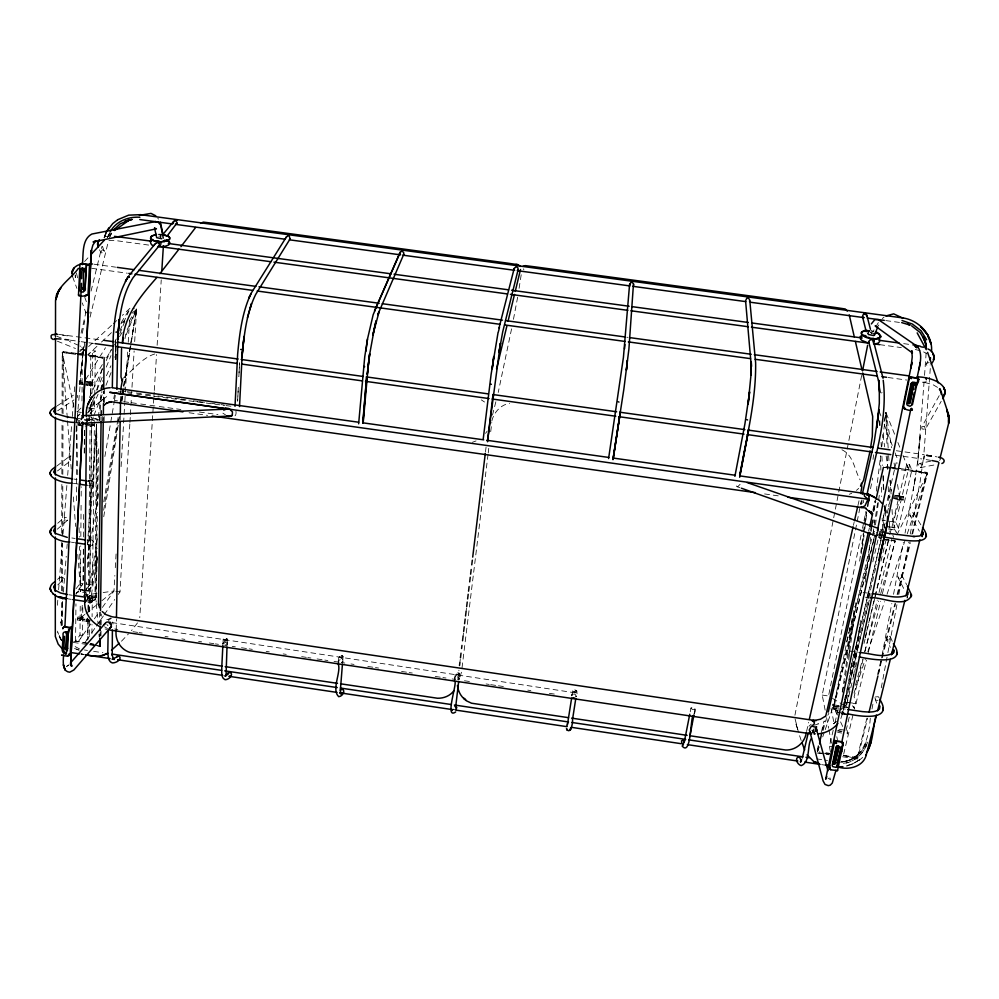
<?xml version="1.0" encoding="UTF-8"?>
<svg xmlns="http://www.w3.org/2000/svg" width="999" height="999" viewBox="0 0 999 999"><rect width="100%" height="100%" fill="white"/><g stroke="black" fill="none" stroke-linecap="round" stroke-linejoin="round"><path stroke-width="0.75" stroke-dasharray="5 3.75" d="M342.894 662.212L342.832 659.74L341.695 658.279L338.761 659.515L338.186 662.25L339.073 660.214L340.696 659.477L342.682 660.863L342.145 663.124M61.414 625.062L61.488 600.137M61.513 590.796L61.663 542.507M61.701 533.166L61.851 483.316M61.876 473.976L62.038 422.577M62.063 413.224L62.25 352.485L63.237 351.598L76.224 353.334M62.325 625.374L62.413 598.938M62.438 591.158L62.6 542.932M62.625 535.152L62.8 483.816M62.825 474.488L63.012 421.603M63.037 413.823L63.237 351.598M87.4 544.73L96.578 424.175L96.179 602.097M116.096 359.378L116.134 353.234M76.374 500.736L76.911 424.8L79.858 421.903M87.7 643.044L75.574 641.221L79.982 635.102L80.27 602.634M94.443 421.765L92.482 584.977L88.362 590.933L75.749 589.085L80.432 583.204L80.744 545.891M80.832 536.563L81.106 503.921M81.169 496.141L81.256 486.813M81.98 400.961L82.43 349.225L85.19 349.613L80.694 353.883L62.25 352.485L67.395 419.268M73.739 641.321L78.384 641.57L82.542 635.476L82.792 607.654M83.054 580.469L83.367 546.278M83.454 536.95L83.666 513.623M84.228 452.997L84.465 428.134M83.242 580.506L83.566 546.303M84.428 453.034L84.665 428.159M86.688 600.024L94.343 600.861L95.916 599.038L94.98 597.539L96.578 424.175L87.388 569.717M454.557 679.47L455.057 676.723L456.406 675.499L457.967 675.486L459.14 676.947L459.24 679.432L458.229 677.147L456.918 676.673L454.57 678.508M75.574 641.221L75.949 603.846M86.488 421.316L86.513 418.206M87.687 421.291L87.725 418.181M80.432 583.204L83.017 583.578L78.796 589.348L88.362 590.933L90.072 426.548L93.569 422.714M90.285 404.32L90.185 413.511L94.593 408.841L94.743 396.665M90.372 395.142L90.797 355.357L95.292 351.024L92.52 350.637L87.875 354.882L102.672 358.029L84.703 355.619M88.337 610.938L89.56 596.266L91.571 417.045M91.583 415.609L91.284 402.422M89.473 621.028L89.298 636.475L84.977 642.544L95.479 627.36M89.585 611.75L89.76 596.291L92.333 596.678L92.095 616.77M86.451 589.173L89.885 584.59L91.696 424.488M88.224 412.175L91.871 408.454L91.933 402.372M92.045 393.244L92.52 350.637M87.987 618.968L87.737 640.034L88.099 619.805M88.099 609.939L88.187 602.409L92.333 596.678M91.896 633.766L92.008 624.487M94.755 395.142L95.292 351.024M99.8 420.179L99.9 412.412M101.086 421.59L101.149 416.933M100.15 635.476L100.2 632.367M100.312 624.587L100.487 612.125M103.247 420.616L103.297 417.507M103.521 401.935L103.684 391.034M100.986 635.776L101.049 631.118M101.149 624.899L101.299 614.01M104.133 421.203L104.208 416.533M104.408 402.547L104.595 390.097M222.615 643.955L224.7 641.221L226.249 641.208L227.31 644.392L224.525 645.242L230.694 646.153M88.262 610.501L88.187 602.409M94.98 597.539L85.827 594.492L86.751 596.178L94.98 597.539L95.817 596.291L97.39 512.562M97.515 506.356L98.664 445.879M116.221 629.919L116.421 619.043M120.18 420.129L120.267 415.472M120.529 401.486L120.742 390.609M873.85 533.791L873.451 530.869L877.784 501.635M115.734 359.303L116.134 344.006M161.688 243.494L159.578 246.553M86.051 312.2L86.026 313.099L82.268 302.922M79.221 383.891L79.758 380.694L82.567 381.031L82.567 384.553L79.221 383.891L81.955 384.203M79.858 384.116L80.395 380.931L79.758 380.694M82.18 384.303L82.255 382.28M77.398 619.967L77.897 616.932L81.081 617.295L80.981 619.105L80.519 620.329L77.398 619.967L78.496 616.845M80.157 620.367L81.194 619.055L87.612 620.092L87.15 621.303L80.157 620.367L80.669 617.345L87.712 618.269M89.273 385.302L89.823 382.105L92.62 382.442L92.607 385.976L89.273 385.302L92.607 385.976M81.194 619.055L82.368 604.095M89.898 385.539L89.823 382.105M89.922 621.715L86.801 621.353L87.313 618.319M96.778 597.752L95.817 596.291L97.378 555.968M102.61 421.041L102.785 416.383M103.322 402.422L103.746 391.571M877.572 533.503L877.447 531.843M222.952 643.793L223.189 639.135L226.199 638.436L227.385 639.522L227.073 645.554M237.612 401.036L238.311 387.3L237.662 401.036M102.36 364.56L89.648 385.552L89.161 383.166L89.66 382.03L90.247 382.392L90.809 394.917M92.02 385.614L92.62 382.442M79.957 620.279L81.081 617.295M86.601 621.266L87.163 618.231M89.373 621.678L89.473 619.855L86.876 619.555M102.385 607.454L113.948 591.021L114.835 575.474M115.285 567.707L116.096 553.708M121.091 466.645L124.763 402.909M124.85 401.348L125.3 393.581M125.387 392.02L127.71 351.611M128.247 342.282L129.495 320.517M118.232 594.442L119.98 591.908L129.833 424.001M129.932 422.452L130.295 416.233M130.382 414.672L130.844 406.905M130.931 405.344L131.393 397.577M131.481 396.016L134.128 350.936M134.678 341.608L136.588 308.953L132.767 308.429M85.926 592.944L86.613 582.105M153.796 398.239L139.76 617.694M153.896 396.69L154.183 392.02M154.283 390.459L156.531 354.633M157.13 345.292L161.239 279.882M863.598 500.412L863.448 502.509L861.001 503.946L861.101 505.669M694.193 713.673C696.615 710.726 694.904 705.843 691.033 707.791L690.059 712.749M924.1 381.556L917.606 464.06L920.441 434.153L917.369 463.461L913.261 490.334L915.534 476.86L905.044 533.116M924.537 375.399L926.31 350.761M930.281 368.531L923.863 454.308M576.261 690.409L576.935 691.208L576.136 692.07L573.426 691.683L572.939 690.321L576.261 690.409L576.136 692.07L575.337 692.17L573.426 691.683L572.939 690.321C577.559 688.224 577.809 694.18 575.998 697.215M57.38 605.257L57.88 599.063M58.604 589.785L62.275 543.369M63.012 534.09L66.933 484.577M67.67 475.299L71.703 424.25M72.315 416.508L73.664 399.5M74.276 391.758L74.888 384.028M62.65 601.41L61.176 625.536M63.399 592.082L66.234 556.306M66.858 548.526L67.233 543.856M76.124 431.855L77.11 419.405M77.235 417.844L83.541 346.84L80.27 376.885L84.815 342.083M102.51 246.466L104.545 252.51L101.211 252.847L99.488 249.837M338.361 662.449L338.886 656.243L340.784 655.394L343.082 656.63L342.57 662.649M99.563 416.421L99.126 421.079L98.114 419.48L101.236 391.558M100.137 410.214L101.886 391.583M102.023 390.035L102.46 385.377M873.925 522.727L874.2 519.83M870.117 596.578L870.029 593.531L868.268 592.931L869.13 595.192L868.556 597.639L866.97 596.903M114.498 394.642L113.761 398.688M101.411 390.01L102.46 380.706M89.935 313.199L90.097 311.8M488.049 454.408L461.863 669.155M488.236 452.897L488.761 448.351M490.721 431.668L491.795 422.565M454.67 679.67L455.407 673.476L457.167 672.602L459.602 673.863L458.878 679.869M923.151 460.202L920.191 481.256L910.101 534.802M457.829 679.482L458.953 670.179M459.902 662.437L460.277 659.34M463.099 636.101L463.474 633.004M466.108 611.326L466.483 608.229M485.502 451.773L486.063 447.127M848.775 659.902L855.968 601.298M862.412 548.863L864.123 534.989M864.872 528.821L866.957 511.85M853.658 676.311L859.702 626.947M865.171 582.217L865.733 577.584M865.933 576.048L870.653 537.487M871.403 531.318L871.777 528.234M873.863 511.263L875.186 500.462M876.31 491.208L880.656 455.731M881.792 446.478L885.951 412.537L895.042 435.389M907.429 595.491L907.104 598.089L907.442 596.578M845.616 676.036L854.47 606.455M861.163 553.871L863.723 533.778M863.923 532.23L864.709 526.048M864.909 524.5L866.483 512.125M875.474 524.95L878.458 501.773M878.658 500.224L879.644 492.507M842.469 692.157L852.172 618.169M859.664 561.138L863.298 533.391M863.498 531.843L866.133 511.813M873.001 459.403L873.613 454.782M89.198 483.466L89.435 481.805L88.099 480.831L86.813 481.343M55.432 337.237L54.87 335.14M849.337 654.333L849.362 651.036L849 655.257M521.203 274.762L518.881 289.635M813.735 730.769L814.522 734.365L815.396 732.829L814.123 734.153L814.073 728.508M160.789 237.362L161.051 234.49L158.978 234.74M572.065 695.217L572.739 690.821M88.686 612.112L97.44 556.718M103.759 516.708L119.805 415.134M122.003 401.286L136.588 308.953L132.055 313.224M87.063 599.787L89.56 596.266L97.353 548.638M103.646 510.227L118.981 416.508M121.503 401.136L122.253 396.528M122.502 394.992L136.588 308.953L128.434 322.19M517.632 297.215L513.361 319.842M842.794 707.454L846.69 704.857L859.689 626.648M859.939 625.112L860.701 620.504M111.838 622.577L575.049 692.806L576.273 694.28L576.411 696.778L575.274 694.467L573.938 693.98L572.365 694.73L571.753 696.827M87.388 559.115L98.614 493.294M104.883 456.555L114.286 401.448M114.548 399.925L115.335 395.329M124.987 338.686L125.774 334.091M82.33 584.752L78.796 589.348L85.589 590.322L89.698 584.565L97.502 538.623M103.759 501.885L117.045 423.788M117.308 422.265L118.357 416.133M120.954 400.824L121.741 396.228M122.003 394.705L136.588 308.953L126.324 331.693M849.649 675.449L844.143 706.056L834.153 706.33L832.841 707.542L824.749 730.993M849.924 673.913L850.748 669.33M851.023 667.794L851.847 663.199M870.266 718.194C869.23 735.976 863.536 760.401 841.957 761.987L850.224 759.852L859.24 753.633C854.083 758.491 847.352 762.15 840.134 762.15M871.99 709.015L873.138 702.896M878.596 673.838L881.755 657.017M882.042 655.481L891.82 603.483M893.543 594.305L903.321 542.295M881.268 687.799L887.611 654.133M887.899 652.609L897.127 603.646M898.85 594.467L908.653 542.445M693.943 714.76L695.104 708.678M861.638 375.462L794.892 715.459L795.104 714.422M511.575 328.871L498.226 392.457M82.28 333.279L84.74 320.929M825.137 710.127L822.227 695.079L861.488 500.012M876.398 535.951L877.222 531.88M828.833 694.48L862.174 529.882M862.487 528.359L863.723 522.265M864.023 520.741L865.883 511.6M870.516 488.736L872.676 478.071M884.09 421.678L885.951 412.537L891.608 447.739M838.473 706.892L834.153 706.33L833.915 704.907L848.925 631.93M849.237 630.419L849.862 627.372M873.963 510.327L875.836 501.198M899.937 498.376L900.361 496.341L903.77 496.59L903.358 499.887L899.999 499.625L899.937 498.376L902.834 498.688L902.871 499.962M899.999 499.625L900.848 496.128M939.197 395.691L921.74 426.998L922.015 428.946L925.336 429.395L941.183 401.323M459.016 673.076L459.602 673.863L458.678 674.7L455.994 674.313L455.669 672.989L459.016 673.076L458.678 674.7L457.854 674.787L455.407 673.476M889.734 534.565L900.661 496.153L900.249 499.45L892.557 498.576M902.834 498.688L903.77 496.59M81.094 333.154L86.014 311.9M806.568 731.48L808.641 722.389M853.433 525.324L854.12 522.29M857.916 505.619L859.29 499.55M837.949 710.539L832.904 709.028L832.579 706.056L833.915 704.907L873.451 530.869L874.874 529.582L875.199 530.794L873.8 532.142M812.799 732.479L813.461 729.582M818.306 745.454L816.895 751.523L819.967 751.947M821.478 731.792L823.938 721.166M872.826 510.239L874.937 501.136M817.507 751.46L818.918 745.391M822.452 730.194L824.562 721.078M868.618 531.156L869.33 528.121M873.201 511.401L875.673 500.761M57.305 529.195L67.52 520.229L67.645 517.582L64.473 517.42L64.997 520.541M571.803 695.641L572.165 694.055L571.69 695.853M870.429 530.706L871.128 527.684M889.647 526.898L898.388 528.121L911.837 470.167L909.59 464.76L906.692 464.36L893.006 521.778L894.879 527.46L889.347 526.76M87.887 599.65L88.224 598.226L87.238 597.177L88.099 597.315L86.851 597.789M830.431 752.022L829.42 746.303L833.228 730.107M834.964 722.739L838.773 706.53M842.219 691.92L844.704 681.33M872.801 561.863L879.57 533.129L882.417 533.528L854.207 652.996M884.427 525.973L882.579 520.304L896.091 462.874L898.988 463.286M842.382 713.786L840.771 718.843M927.859 361.101L926.061 364.772L928.595 366.009L930.294 364.847M852.784 659.04L853.858 654.507M887.224 513.149L889.01 505.594M889.36 504.083L890.434 499.55M850.249 670.154L851.323 665.634M851.685 664.123L885.476 521.54M842.856 706.793L843.943 702.235M844.292 700.724L876.585 564.235M869.305 600.074L842.145 714.784L869.068 601.111M852.909 715.222L843.393 755.319L857.592 758.99L867.569 718.206M834.153 706.33L874.25 537.637L832.904 709.028M846.69 704.857L855.356 668.531M855.718 667.02L856.792 662.474M880.981 561.076L886.026 539.885L889.547 540.809M865.246 637.387L866.333 632.854M866.682 631.343L874.612 598.076M874.974 596.565L888.66 539.098M864.01 643.468L865.097 638.935M865.459 637.424L874.824 598.101M875.186 596.59L888.873 539.135M846.066 730.481L849.587 715.746M863.148 658.99L854.12 696.79L855.956 703.783L844.217 702.06M864.959 651.435L877.259 600.024M879.058 592.457L892.082 538.024M898.388 528.121L895.866 522.177L909.59 464.76M855.956 703.783L866.47 660.064M868.281 652.534L880.594 601.273M882.404 593.743L895.079 540.983L890.484 540.259M90.072 317.133L108.516 240.597M91.096 291.046L101.973 246.366M842.619 756.767L857.592 758.99L857.267 757.517L866.857 718.293M877.547 674.537L881.243 659.452M881.605 657.941L894.879 603.633M897.102 594.58L910.002 541.783M911.85 534.24L926.972 472.377L898.051 468.244M878.283 674.4L881.98 659.303M882.354 657.792L895.653 603.408M897.876 594.343L910.439 542.981M912.661 533.916L927.447 473.501L926.972 472.377M492.47 415.109L495.929 401.523M90.672 413.748L94.843 397.452M96.728 390.047L102.422 367.819M57.805 584.89L63.424 579.17L63.262 577.734L61.476 576.785L59.54 578.146L60.864 580.681M817.557 751.473L819.155 745.454M823.139 730.394L825.936 719.854M846.665 641.545L874.974 534.627M926.173 380.956L925.574 382.617L919.08 381.755M855.444 685.277L862.499 659.702M864.572 652.185L878.658 601.061M880.731 593.543L895.229 540.909M461.476 672.227L459.103 679.695M491.808 421.029C493.868 412.425 500.624 404.757 509.602 403.359M854.707 656.243L855.256 653.87L854.432 651.56L856.443 653.209L855.881 656.368L854.145 656.468L857.704 656.693M854.008 693.031L865.346 659.153M867.806 651.785L884.565 601.685M887.025 594.318L904.769 541.271M907.242 533.903L927.447 473.501L911.837 470.167M105.782 232.979L103.784 238.923L105.956 233.766M104.208 237.675L105.931 232.655M817.669 751.523L819.18 747.115M822.726 736.862L824.237 732.467M104.158 237.787L105.494 233.941M86.826 421.803L88.237 419.692L90.047 419.855L88.636 420.242L88.024 421.69M876.747 533.054L877.11 532.03M342.607 655.868L343.082 656.63L342.033 657.442L339.373 657.055L339.21 655.769L342.607 655.868L341.183 657.529L338.886 656.243M91.521 421.341L93.257 417.02M93.831 415.584L103.072 392.532M105.969 385.327L111.164 372.352M126.186 334.89L136.588 308.953M88.824 410.302L94.068 397.34M96.978 390.147L102.223 377.185M106.306 367.108L110.976 355.594M115.06 345.517L116.221 342.632M119.718 333.991L124.962 321.029M828.87 713.336L827.809 715.222M925.336 429.395L924.462 426.236L921.74 426.998M77.223 417.782L78.234 415.347L80.444 413.574M104.333 237.65L107.055 231.231M109.403 237.874L111.526 232.979L110.365 235.177M75.936 594.517L76.898 592.32L78.996 590.746L81.543 590.459L84.216 591.196L87.637 594.967L95.817 596.291M939.547 460.514L940.459 459.203M87.3 413.099L91.671 408.429L98.089 394.218M100.649 388.536L102.572 384.265M106.431 375.749L110.914 365.796M114.773 357.267L116.046 354.433M89.398 397.527L102.348 369.131M106.244 360.614L111.426 349.25M114.66 342.145L115.959 339.31M119.843 330.794L128.921 310.914M882.379 532.867L882.204 535.801M109.977 236.363L111.301 233.604M107.592 237.113L109.291 233.679M107.68 236.975L110.252 231.805M896.89 534.89L927.447 473.501L901.148 468.606L889.335 467.769M226.998 638.773L227.385 639.522L226.211 640.322L223.564 639.934L223.589 638.673L226.998 638.773L225.349 640.396L223.189 639.135M110.102 235.24L111.364 233.042M872.614 332.28L874.05 329.857M876.91 325.025L878.346 322.602M838.935 708.166L835.976 707.729L835.489 711.95L845.753 713.461M106.431 357.942L111.326 350M114.585 344.705L116.209 342.058M119.48 336.763L122.74 331.456M85.752 379.395L105.507 347.702M121.154 322.602L130.207 308.079L122.34 315.359M740.097 484.315L737.662 486.813L736.375 485.964A3.671 1.961 -70 0 1 736.55 482.679M137.512 622.889L131.481 630.656M123.352 378.134C133.267 369.767 142.158 357.804 154.982 353.883M96.354 626.086L103.359 615.958M104.233 614.697L114.735 599.512M808.915 726.261L811.225 724.163M90.834 623.888L78.384 641.57L88.474 643.818M94.381 618.831L98.826 612.512M77.248 397.689L77.697 395.304M86.751 596.178L87.637 594.967M235.015 415.809L235.652 414.947A3.621 1.636 86.7 0 0 235.839 410.714M85.402 602.122L89.76 596.291M485.526 433.366L487.287 431.006M842.532 712.836L841.832 713.074M76.898 592.32L75.999 593.531L78.297 591.895L83.754 592.632M877.984 326.011L878.895 324.95M222.789 644.205L225.299 642.394L226.586 642.869L227.372 645.104L226.523 646.003M695.079 709.09L692.644 709.54L690.921 708.303M87.437 543.843L88.799 540.846L87.487 539.959L88.736 540.122L87.425 540.571M98.114 419.48L89.523 418.119L88.549 416.271L98.114 419.48L97.24 420.492L88.599 419.105L87.625 417.245M862.499 500.786L861.076 502.41L861.088 504.67M84.59 261.551L88.711 257.03M82.767 422.24L80.107 425.075L76.911 424.8L81.456 425.449M88.599 419.105L89.523 418.119M121.491 641.208L128.521 633.841M78.234 415.347L77.285 416.321L79.708 414.485M77.46 411.613L81.93 407.055M57.555 579.408L59.765 577.297M71.016 456.056L69.168 456.768L69.331 459.165L70.367 460.064M107.293 237.412L111.451 233.466M96.94 346.341L87.875 354.882L105.07 357.455M101.473 342.07L111.663 332.455M120.729 323.913L125.262 319.643M84.078 350.761L80.694 353.883L86.438 354.682M88.574 346.603L112.2 324.737M113.337 323.688L116.708 320.567M79.57 351.798L82.43 349.225M856.455 490.372L858.69 488.386M87.437 601.748C93.619 606.043 95.492 595.204 88.087 597.589M57.717 523.251L64.473 517.42M862.649 757.417L857.741 761.5L846.715 766.208M836.55 721.278L833.516 723.813L836.987 720.991M926.41 363.324L929.132 362.587M81.269 617.257L84.903 614.348M86.101 613.374L95.792 605.594M101.848 600.736L113.948 591.021L119.98 591.908M882.279 318.569L884.028 317.17M57.48 470.941L71.054 460.427M812.537 731.992L813.473 730.581L813.198 732.117L811.712 729.32M575.337 696.99L576.523 696.078M56.868 465.984L69.893 456.068M87.25 544.817L87.962 544.53C95.842 548.476 95.542 537.287 87.075 540.172M881.455 392.994L882.08 392.532M68.756 664.897L66.558 666.458L69.118 664.81M458.017 679.62L459.303 678.733M66.733 520.766L67.52 520.229M93.157 541.058L92.532 545.279M57.68 410.776L73.963 399.9M930.818 461.138L919.28 463.561L917.869 465.746L920.254 467.644L935.888 464.66M57.143 405.894L73.427 395.167M61.95 580.606L62.712 580.107M93.869 481.93L92.895 485.739C97.003 484.278 92.32 479.033 87.737 481.056M92.52 598.239L91.858 602.409M341.521 662.374L342.894 661.5M920.891 467.557L922.002 464.51L919.28 463.561M89.51 424.525L94.356 424.937M90.072 426.548L97.615 423.176M90.547 426.76L94.668 424.7M879.083 534.989L880.256 534.403M888.723 640.122L890.596 637.524L889.709 636.288L887.524 636.188L886.238 637.449L886.588 638.861L890.346 647.427M95.342 599.637L88.399 602.759L96.453 599.15L87.6 598.576M846.19 763.149C856.705 760.339 864.759 752.147 867.669 741.745C864.56 753.271 854.095 763.049 841.945 763.361M843.83 704.645L846.865 703.346M900.236 578.771L902.172 576.173L901.71 575.124L899.812 574.637L897.789 576.098L898.151 577.584L905.044 591.146M849.287 494.268L851.747 493.306M875.436 696.927L878.308 696.703L879.195 697.889M472.327 442.307L476.048 440.946M869.292 593.056L867.544 594.605L869.292 598.139L867.981 597.939M814.41 725.187L818.581 723.85L813.823 722.265M911.9 516.421L913.898 514.085L912.399 512.237L910.089 512.812L909.839 515.109L919.392 531.168M854.27 652.01L855.419 651.66M88.037 481.381L89.386 480.994L88.099 480.831M111.476 618.281L108.729 619.03L108.354 620.329L109.977 620.129M88.486 424.7L89.223 424.5M846.677 765.684L852.259 764.26L861.013 758.828L852.259 764.26L846.54 765.646M876.735 700.486L877.984 700.224M835.489 711.95L835.976 707.729M104.595 236.825L108.292 236.151M85.19 426.148L93.731 424.662M106.793 619.642L110.602 618.993L110.452 617.931M86.801 621.353L87.825 620.029L90.385 620.504M96.99 593.381L83.104 595.317L89.56 596.266M103.147 592.532L113.948 591.021M841.433 761.75C853.034 761.263 863.885 752.821 866.32 741.32C863.486 752.647 852.759 761.762 840.983 761.825M453.783 709.602L454.445 709.839L453.171 709.103M811.575 730.244L813.273 730.132M158.754 236.176L160.777 236.101M880.856 529.345L883.853 529.233M888.448 528.995L894.455 529.92L896.465 532.442L894.242 528.846L888.573 527.697M79.683 350.187L82.492 349.063L81.731 346.641L69.418 341.458M158.804 234.203L160.839 234.228M79.982 346.154L80.819 346.166M108.928 240.447L116.346 240.672L148.801 245.092M818.656 753.034L823.176 753.196M824.674 753.246L830.681 753.446M58.941 334.415L102.11 340.085M812.924 733.928L815.671 734.065M889.272 467.694L896.59 468.144M810.264 732.642L813.96 732.904M927.484 455.944L931.58 456.231L926.423 455.244M817.157 752.984L823.376 753.471M824.937 753.596L829.595 753.97M73.776 406.506L62.25 352.485L75.824 353.758M77.323 353.896L83.354 354.47M926.223 455.669L931.58 456.231L926.285 455.244M79.283 381.868L82.068 382.167M89.348 383.279L92.133 383.579M77.46 618.169L80.057 618.456M900.361 496.341L903.271 496.678M879.744 531.356L884.302 531.918M86.401 382.817L89.161 383.166M892.494 497.327L899.724 498.251L899.762 499.525M76.911 424.8L81.319 425.349M880.893 530.344L883.915 530.731M118.394 391.733L121.466 392.132M127.61 392.919L130.682 393.319M136.838 394.106L224.45 405.394M225.986 405.582L232.143 406.381M844.192 702.022L852.859 703.134L845.753 702.072L845.142 699.387M926.622 455.132L937.012 456.893M86.301 384.84L89.061 385.202M895.816 495.666L900.161 496.241M926.76 455.132L932.554 455.906L926.947 455.044M85.489 381.481L89.66 382.03M833.915 704.907L842.482 706.043M886.038 466.633L889.035 467.033M890.546 467.232L896.553 468.044M80.232 618.581L86.701 619.442M837.249 730.968L841.295 731.505M885.801 320.592L899.712 322.465M903.695 343.644L909.839 344.48M879.707 344.655L901.335 347.602M94.068 264.211L115.647 267.158M91.721 268.319L127.285 273.202M888.148 377.51L906.705 380.057M120.891 390.859L125.512 391.496M127.06 391.708L134.765 392.769M136.314 392.982L144.018 394.031M145.554 394.243L151.723 395.092M157.892 395.941L179.483 398.913M181.019 399.125L187.188 399.962M193.356 400.811L197.977 401.448M199.525 401.66L205.694 402.51M211.863 403.359L214.935 403.783M221.104 404.62L224.188 405.045M114.41 400.412L117.495 400.836M123.676 401.685L129.858 402.522M131.406 402.734L139.136 403.796M140.684 404.008L148.414 405.057M149.95 405.269L157.68 406.331M159.228 406.531L180.856 409.49M199.4 412.025L217.957 414.56M626.81 337.212L628.059 337.387M896.328 450.736L924.137 454.62M70.342 340.172L79.608 341.458M81.156 341.683L87.338 342.545M88.886 342.757L93.519 343.406M895.479 455.257L901.66 456.118M903.208 456.343L921.752 458.928M889.347 540.184L880.756 538.985L878.658 537.125L881.33 538.911L879.57 533.129M890.783 540.384L895.079 540.983M838.973 729.332L844.38 730.082M62.25 352.485L75.724 354.37M77.223 354.583L83.204 355.419M884.939 467.557L891.021 468.406M892.532 468.618L927.447 473.501M189.073 412.762L207.592 415.372M764.597 493.931L778.483 495.891M86.226 407.654L91.671 408.429M91.871 408.454L94.593 408.841M882.579 520.304L885.439 520.704M887.087 520.941L892.794 521.74L894.879 527.46L887.437 526.411M893.006 521.778L895.866 522.177M76.848 418.294L82.767 419.13M84.253 419.343L94.618 420.804M878.92 532.055L883.316 532.667M885.851 539.51L888.835 539.922M826.086 752.809L829.158 753.234M76.798 411.775L81.419 412.437M84.74 420.379L87.45 420.766M76.174 422.614L80.619 423.251M865.421 597.215L868.418 597.639M863.099 592.432L870.703 593.531M73.938 479.083L77.01 479.52M73.402 483.329L77.972 484.003M88.661 485.564L93.244 486.226M71.891 537.974L74.925 538.411M71.441 542.195L74.45 542.632M840.421 708.378L846.34 709.253M84.266 654.52L81.181 653.858L83.916 654.695L83.179 654.557M62.487 335.14L69.743 336.213M849.362 651.036L858.391 652.372M85.802 583.99L89.698 584.565M89.885 584.59L92.482 584.977M845.778 695.566L848.488 695.966M822.227 695.079L828.533 696.003M843.031 707.155L847.09 707.754M68.856 594.755L71.816 595.192M841.345 713.723L845.941 714.41M848.663 714.597L843.031 713.773L846.053 714.285M114.748 628.995L117.795 629.457M133.042 631.705L137.612 632.379M139.136 632.604L142.195 633.066M165.06 636.438L168.107 636.9M181.83 638.923L184.877 639.372M198.601 641.408L201.661 641.857M209.278 642.981L213.848 643.656M215.372 643.893L218.431 644.343M232.243 646.378L235.327 646.84M241.496 647.752L247.665 648.663M249.213 648.9L252.297 649.35M266.184 651.41L269.268 651.86M283.154 653.92L286.238 654.37M301.661 656.655L306.293 657.342M307.829 657.579L310.914 658.029M317.083 658.94L323.264 659.852M324.8 660.089L327.884 660.539M334.053 661.45L340.222 662.374M341.758 662.599L344.83 663.049M350.961 663.96L354.021 664.41M367.819 666.458L373.951 667.369M375.487 667.594L378.559 668.044M401.548 671.453L407.679 672.352M409.215 672.589L412.287 673.039M435.277 676.448L441.408 677.347M442.944 677.572L446.016 678.034M452.147 678.945L455.207 679.395M464.46 680.769L472.177 681.905M486.076 683.965L489.16 684.415M490.709 684.652L496.89 685.564M498.426 685.789L504.607 686.713M527.759 690.134L530.856 690.596M549.375 693.331L555.556 694.255M893.406 495.079L900.661 496.153M82.817 384.54L89.648 385.552M68.319 598.913L71.266 599.35M79.982 635.102L82.542 635.476M829.42 746.303L832.092 746.703M73.252 642.407L88.112 644.617M89.598 644.83L95.542 645.716M826.148 754.32L829.133 754.769M84.403 649.974L87.487 650.424M93.656 651.348L102.909 652.722M816.757 758.89L827.547 760.501M821.64 764.622L824.724 765.084M893.044 498.364L900.249 499.45M86.114 381.755L90.247 382.392M878.72 534.028L882.979 534.677M893.468 496.328L900.698 497.44M86.026 383.778L90.135 384.415M839.822 713.498L832.554 707.529L841.645 709.602M837.649 732.379L841.682 733.016M884.365 539.298L888.96 540.022M857.267 757.517L843.393 755.319L842.145 749.587M90.622 643.506L93.544 643.955M838.024 730.556L842.07 731.206M926.173 459.615L930.494 460.314M900.499 499.413L903.358 499.887M90.447 382.342L93.207 382.804M900.911 497.365L903.808 497.877M90.372 384.353L93.094 384.84M80.332 382.942L83.054 383.416M879.145 535.389L881.942 535.889M78.434 618.643L80.981 619.105M870.279 332.542L874.013 333.791M88.237 419.692L90.147 421.091M85.589 590.322L88.362 590.933M89.91 644.143L95.679 645.416M97.115 645.741L100 646.378M90.797 355.357L102.672 358.017M105.057 628.97L107.355 629.495M81.443 654.133L83.916 654.695M843.331 755.519L857.592 758.99M915.246 349.488L922.402 351.298L926.498 353.434M90.434 643.781L93.169 644.53M94.53 644.892L98.626 646.003M828.034 778.096L830.481 779.769L829.232 775.286M737 486.663L739.934 487.699M79.221 650.199L73.626 648.139L78.434 649.949M57.38 341.208L75.499 348.501M870.991 330.894L873.788 331.543M56.581 336.151L63.711 339.098M107.48 628.571L104.583 626.773M79.558 648.95L73.664 645.791M158.754 234.253L160.639 234.79L160.752 237.849M879.12 536.6L881.88 537.912M81.743 426.086L78.696 424.488L76.848 421.865L76.336 418.519L77.772 476.236M873.8 331.818L871.54 330.794M937.537 387.4L933.016 384.715L925.261 382.605L925.136 381.393M832.504 698.388L843.131 704.77M844.455 705.556L848.438 707.954M841.92 449.762C853.683 455.269 854.32 469.705 860.064 479.832M481.318 399.887L484.54 402.023M222.902 413.174L225.587 414.947M842.444 711.7L844.754 713.461M833.566 708.341L837.736 711.775M873.413 532.504L874.475 533.391M79.233 420.392L80.07 421.203M855.444 656.668L854.108 654.782M898.151 577.584L899.15 578.546M106.843 624.462L107.954 625.661M874.887 697.814L876.023 700.149M454.582 678.296L455.444 679.258M880.743 529.795L881.505 530.656M886.588 638.861L887.412 639.81M909.839 515.109L910.701 516.108M852.384 705.756L854.32 708.054L852.259 704.445M338.186 661.063L338.961 662.012M61.501 640.072L57.892 632.529M841.92 711.263L844.505 714.685M62.8 641.808L59.753 637.787L57.48 631.156M79.833 423.638L77.41 418.818M157.705 218.019L158.504 219.143M104.67 251.074L102.348 249.663L100.699 252.485M61.376 640.559L57.393 632.742M871.016 332.28L871.553 333.741M883.94 506.106L887.087 513.673M913.71 513.049L921.74 526.298M55.157 335.801L55.582 336.613M901.71 575.124L906.63 584.627M885.351 529.17L883.815 526.073L883.64 512.262M832.329 704.183L837.399 715.084M840.571 721.902L843.106 727.359M890.259 636.713L892.769 642.345M897.889 442.532L900.161 448.251M903.009 455.382L908.69 469.667L906.692 464.36M879.27 411.613L880.918 415.896M884.202 424.438L892.944 447.24M895.141 452.934L897.876 460.064M892.806 535.002L893.718 537.387M875.261 699.312L876.71 703.121M801.173 740.471L798.9 733.616M72.602 276.785L76.898 288.399M77.597 277.822L76.386 272.914M84.778 297.352L86.376 301.686M885.301 508.191L887 513.399M798.476 732.23L795.054 718.768M884.39 508.966L886.038 514.722L884.39 508.966L885.838 513.748M883.928 537.862L882.629 533.553L882.204 518.119M523.538 268.818L523.863 269.905M830.981 708.066L834.04 723.151M836.8 736.725L837.412 739.735M845.216 699.387L845.753 702.072M826.585 717.657L828.633 728.196M828.92 729.707L831.53 743.256M853.995 706.643L854.432 709.09M112.65 622.015L112.999 624.1M894.068 463.049L895.291 470.704M897.514 484.478L899.724 498.251M882.816 434.577L884.702 446.815M886.125 456.006L887.774 466.72M889.897 480.494L891.558 491.208M61.239 625.724L60.789 621.728L60.939 626.223M96.304 603.621L98.027 623.476M98.938 634.165L99.201 637.212M67.507 420.816L71.216 468.968M73.364 496.928L75.637 526.436M77.785 554.395L80.657 591.67L79.52 546.428M888.161 447.914L885.951 412.537L887 446.516M888.648 455.606L889.135 463.299M890.196 480.219L891.058 494.055M892.02 509.44L892.794 521.74M879.819 420.841L880.082 425.449M881.068 442.357L881.343 446.965M881.88 456.181L882.417 465.409M883.054 476.161L883.853 489.997M884.752 505.369L885.389 516.121M887.287 455.794L887.824 472.777M888.248 486.688L888.873 506.768M889.36 522.215L889.647 531.48M879.532 420.879L879.657 425.512M880.506 456.381L880.881 470.267M881.355 487.25L881.605 496.515M75.262 275.187L75.325 277.597L75.275 274.75M79.058 527.709L79.296 537.075M96.578 424.175L97.815 504.97M99.475 612.187L99.663 624.625M99.8 633.953L99.85 637.05M883.153 475.437L883.353 490.784M227.335 642.657L227.372 645.104M115.622 341.034L115.347 359.353L115.622 341.034M239.56 362.899L238.861 376.623L239.573 362.899M889.809 494.855L889.447 498.139L890.346 495.879L889.809 494.855M847.277 730.519L847.277 733.865L847.277 730.519M103.471 399.076L96.254 404.795L106.693 396.528L103.471 399.076M887.811 467.607L883.428 467.345L887.861 467.657M797.726 729.282L795.504 722.552L797.714 729.245"/><path stroke-width="1.5" d="M55.295 594.53L55.32 636.45L58.167 644.093L62.225 648.763M55.295 591.42L55.345 537.025M55.345 533.916L55.395 477.959M55.395 474.85L55.444 417.345M55.444 414.235L55.507 338.074M55.507 334.965L55.544 300.774C56.281 286.613 71.054 278.896 78.421 268.331M629.607 285.102L630.731 282.58L631.78 282.23L633.491 283.666L628.895 349.175L623.875 389.011L613.049 459.065M830.943 769.867L837.562 770.529L843.031 744.18C843.081 739.497 837.312 743.268 834.839 740.546L829.42 766.87C831.543 771.865 829.944 769.143 829.757 766.97M86.463 422.877L84.703 603.134C84.79 613.124 91.234 622.202 99.95 626.723M86.526 416.658C84.428 402.322 95.629 388.261 110.227 387.749M101.086 421.59L98.526 604.695L98.464 603.733L99.525 607.742M101.174 415.384L101.236 410.726M99.6 641.795L100 646.378L100.112 638.598M100.225 630.806L100.287 626.136M100.512 610.564L103.234 422.177M103.347 414.398L103.496 403.496M103.696 389.485L104.146 358.341M112 387.724L358.641 422.227M85.102 288.349L85.951 269.867L84.952 269.118L83.741 270.304L83.242 289.435L84.99 289.348L84.615 287.662M86.101 294.717C92.582 294.693 76.998 298.077 78.521 294.655L79.97 264.298L81.906 263.474L89.435 264.485L86.426 265.422L86.014 271.054L85.889 270.342A2.985 2.735 51.9 0 0 84.103 268.369L82.23 268.244A2.985 2.735 51.9 0 0 80.532 271.716L79.533 288.773A2.96 2.71 50.7 0 0 80.37 291.233L82.992 292.195L84.977 290.509L86.426 265.422L89.51 264.573L88.024 294.805L86.663 294.892M108.167 631.043L107.805 651.823C108.117 655.556 107.892 661.475 112.275 662.911C115.709 663.186 122.49 659.627 119.206 655.943L112.075 659.165L113.561 658.716L112.625 658.89L114.223 659.502L112.924 658.041L112.188 654.32L112.238 655.232L112.388 630.094M112.325 387.45L113.224 336.85C114.748 316.233 117.27 294.443 128.359 276.523L125.512 281.169L128.359 276.523M570.629 728.346L570.604 729.195L570.504 727.946M116.858 389.335L117.782 338.873L119.343 319.131L117.532 339.685C119.343 318.519 121.366 295.941 133.092 277.647L159.403 245.454M121.541 348.663L120.991 376.848L122.228 380.806M116.221 629.919C114.698 639.61 120.417 649.437 129.845 652.409L222.14 666.158M116.458 617.494L120.155 421.69M120.305 413.911L120.529 401.486M120.767 389.048L122.59 379.233M169.318 241.958C171.129 244.093 168.569 240.697 168.719 244.942L165.784 246.079A9.678 3.571 1.8 0 1 161.376 246.578L159.578 246.553L159.703 241.92L158.816 241.071L155.182 241.258L150.874 238.998L151.186 236.413L153.334 235.302M836.2 746.703C836.987 751.435 841.52 744.417 836.675 746.028M66.683 647.652L67.545 648.451L66.409 649.737L65.459 648.9L66.758 631.755M63.549 655.044C63.337 660.614 61.738 671.615 69.768 672.19L73.864 669.992L111.301 626.573M63.699 651.935L64.448 636.388M64.898 627.047L81.456 283.366M81.681 278.696L82.205 267.807M82.355 264.698C83.604 254.87 81.394 239.498 91.896 234.028L155.369 221.603L158.092 222.115L160.739 225.15L163.262 238.162M67.495 648.451L68.282 632.542M61.776 655.194C59.89 653.995 69.818 658.616 70.255 653.758L71.566 627.472C68.631 628.209 62.413 625.162 62.925 628.746M82.63 422.14L70.567 664.859L82.655 422.415M82.867 417.47L91.483 250.112L90.909 255.657M82.88 417.757L91.171 251.473L92.857 245.13L95.792 240.734L93.069 241.945L156.431 228.833L154.882 228.234M222.877 645.342L221.778 667.082C222.028 671.103 220.517 677.684 225.1 679.732C228.234 679.857 233.778 675.549 230.594 672.527L228.709 672.739L225.412 675.686L226.298 675.674M235.015 406.318L237.65 354.146C239.548 333.504 242.145 312.312 251.074 293.369L286.463 236.85L288.299 235.727L289.335 236.239L290.06 238.973L255.682 294.455C246.179 313.811 244.081 335.814 241.92 356.993L244.043 336.388L242.095 356.168L239.51 406.581M226.998 647.065L226.099 673.988M340.347 690.596L342.432 664.16M924.3 456.093L923.613 459.003M167.295 235.789L177.21 222.702L175.362 220.454L173.526 221.591L173.414 223.326M161.826 270.542L163.399 245.629M867.594 506.256L869.08 497.44L868.156 493.968L867.607 494.617L868.006 495.167L868.156 493.968L868.481 495.379L868.693 494.18L868.73 496.528L869.018 495.591M362.962 423.214L366.658 376.785L362.762 422.864M629.607 284.091L623.426 357.367L608.591 458.553M884.714 533.816L883.64 537.562M71.903 273.376C71.816 269.031 75.674 265.722 79.545 264.548M917.094 378.771C918.243 368.569 924.087 356.206 917.794 346.753L878.358 319.605L874.749 319.717L871.328 323.938M338.236 663.998C341.433 672.177 331.056 689.522 338.736 696.678C341.795 696.753 345.642 691.645 342.769 689.223L340.247 690.047M358.641 423.801L364.735 356.818L367.495 339.061L373.064 315.147M363.211 422.44L368.481 363.299L369.692 353.796L367.245 374.425L369.568 354.795L374.85 325.836L376.099 320.779L372.802 335.065L379.195 311.388L377.784 314.66L403.746 254.358L403.671 252.51L402.01 251.086L400.187 252.235L374.575 310.876L400.187 252.235M624.537 348.876L624.912 344.543M861.388 332.455L862.075 335.015L864.747 335.951L865.022 336.963L868.805 337.5L869.542 338.474L873.426 338.311L874.262 339.173L873.313 342.607M873.488 341.733L874.262 339.173L880.531 337.5C882.105 333.841 878.109 340.709 879.807 336.925L878.246 338.823L878.146 338.037L877.222 338.973L872.864 339.048L866.458 337.562L861.525 334.34M908.128 592.12L907.891 594.692C896.777 600.224 883.815 594.193 872.214 593.756M941.195 394.218L941.383 392.332L939.347 389.135M85.951 269.867L85.877 271.066L84.528 271.528L83.691 270.304M159.578 246.553L159.703 241.92L167.07 241.034L168.719 239.86C170.479 238.986 169.568 236.089 169.53 239.523L167.682 240.409C166.746 241.146 164.048 241.371 166.97 239.972L164.385 241.683L164.236 240.921L161.376 241.908L153.958 240.884L150.412 238.212L151.648 236.089L153.309 235.577M86.264 482.804L86.164 484.84M455.581 707.754L458.691 681.38M816.558 726.61L815.858 731.118M487.549 441.745L493.019 394.38M483.179 439.373L491.108 374.35L498.089 332.342M454.483 681.206C458.354 680.644 443.906 720.329 455.706 711.925M487.462 441.208L500.449 343.156L498.976 352.485L502.709 331.843L518.069 269.867L518.031 268.032L516.346 266.608L514.185 268.469L499.013 327.984M459.515 665.534L459.902 662.437M460.464 657.792L461.026 653.146M461.588 648.501L461.963 645.404M462.537 640.746L463.099 636.101M463.661 631.455L464.223 626.81M464.597 623.713L465.172 619.068M465.546 615.971L466.108 611.326M466.67 606.68L467.232 602.022M467.619 598.925L468.181 594.28M468.556 591.183L469.118 586.538M469.68 581.893L470.254 577.247M470.629 574.15L471.191 569.492M471.753 564.847L472.327 560.202M472.702 557.105L485.314 453.321M365.921 351.211L367.495 339.061M930.194 360.015L930.519 357.692M878.758 560.177L887.249 524.275L887.611 516.233M613.124 459.428L620.342 412.125L612.936 459.64M870.129 450.786L863.548 480.319L860.514 486.138M870.566 447.927L872.314 436.476L872.689 416.433L862.724 372.989M123.277 337.5L122.415 343.082C123.364 316.845 140.31 296.179 156.968 277.397M571.615 698.139L567.482 724.425M575.761 698.713L572.489 719.73C573.251 723.014 569.917 735.739 566.483 728.571L567.107 730.269M879.957 706.018L879.47 709.065C874.999 713.174 866.807 711.862 862.624 711.638L847.826 709.465M918.98 369.63L920.141 362.537M838.835 746.865L834.889 761.987L837.274 748.151L833.628 762.212L836.5 747.002L837.349 746.078L838.835 746.865L835.539 762.774L834.215 764.073L833.241 763.211L836.5 747.002M68.132 633.416L67.832 631.955M876.073 715.334C872.614 727.672 873.601 741.795 866.445 752.884M739.66 477.26L748.638 429.995L739.809 475.924M734.889 476.373L744.929 423.851L749.625 391.858L748.114 404.158L750.973 375.087L751.148 362.575L751.036 374.925L751.073 363.761L745.579 300.799L746.777 298.276L747.814 297.927L749.562 299.375M693.706 716.033C690.259 711.575 691.97 757.929 682.092 745.966M909.727 401.361L913.61 384.715L907.966 403.121L909.814 403.047L910.126 402.048L913.91 383.504L912.986 382.754L911.4 383.928L908.553 401.148L912.224 385.177M689.772 714.235L684.315 741.82M739.66 475.799C746.303 438.449 756.181 400.974 755.631 362.749L749.762 300.224L749.487 301.211M689.772 736.625L693.893 715.209M85.302 598.438L85.39 601.748M862.537 370.879L867.631 345.279M65.41 648.888L65.659 647.901M910.126 402.048L913.61 384.715M826.523 778.396L825.761 778.908L876.473 535.077M877.422 530.494L912 362.362L910.901 368.082L912.224 356.993L911.825 350.686L912.424 352.972L875.149 325.924L876.847 326.436L875.748 326.448M911.363 408.429C915.384 411.863 904.058 410.252 903.371 407.305L909.602 377.01C915.396 378.409 922.239 376.611 916.595 385.09L916.57 384.365A3.072 2.86 -26.4 0 0 914.959 382.38L912.974 382.23A3.072 2.86 -26.4 0 0 910.613 385.714L906.88 402.822A3.047 2.835 -25 0 0 907.392 405.307L910.052 406.281L912.462 404.607L917.919 379.433L918.705 379.358L917.569 378.084L909.614 376.998M835.988 770.241L832.279 783.066L830.219 785.189L828.233 785.639L825.024 784.427L823.089 780.881L809.802 731.355M836.613 767.195L840.721 747.389M841.67 742.819L910.776 409.228M911.725 404.657L914.247 392.47M914.884 389.423L916.145 383.341M868.493 501.523L868.943 499.375L109.69 392.307L227.198 408.841L224.4 409.203M806.23 733.004C804.769 742.794 795.566 750.436 785.651 750.012L690.172 735.788M809.327 719.355L853.084 526.835M854.47 520.779L857.567 507.13M860.663 493.481L861.812 487.162L861.388 483.304M862.287 494.293L874.212 441.833L879.058 409.727L876.797 427.822L879.32 403.271L879.307 386.601L878.67 380.082L879.757 392.632L878.596 381.268L868.855 342.182M808.228 732.916L802.322 757.954M866.87 495.242C874.525 457.642 887.999 419.205 883.203 380.244M811.475 738.273C806.717 745.092 810.826 762.025 801.173 765.634C798.039 764.872 794.292 759.078 798.051 757.042L799.899 757.729L800.586 759.49M819.63 742.344L821.74 733.229M825.624 716.52L868.268 532.679M869.679 526.598L872.502 514.435M876.023 499.25L883.428 467.345M828.283 712.062L870.079 532.217M871.128 527.684L872.889 520.129M633.478 285.502L633.703 284.503M879.732 556.018L887.249 524.275M496.54 368.956L506.955 325.699M520.504 269.505L515.234 291.433M508.041 321.228L514.51 294.405M869.043 712.162L877.921 675.911M876.46 715.359L866.121 755.356L866.358 754.595C863.536 767.02 847.926 770.691 837.162 766.695M877.584 710.826L890.296 659.365M891.42 654.832L904.894 600.349M906.018 595.804L919.854 539.81M920.978 535.264L938.935 462.624M940.059 458.079L948.663 423.276L949.05 418.581L948.288 413.586L940.059 388.723M498.451 331.556L499.512 327.322M834.889 761.987L838.561 747.739M819.555 743.955L820.354 740.933M741.395 488.224L876.398 535.951L877.871 534.665M815.584 731.293L816.208 727.996M247.427 317.769L251.461 303.646L250.025 308.666M98.014 241.471L97.515 244.231L98.277 247.19M58.242 292.095L55.782 299.8L58.654 290.809L60.939 287.537L56.444 295.267L58.654 290.809M837.562 770.529L836.887 770.753M877.721 326.948L874.662 334.89L874.013 333.791M155.382 243.681L157.467 242.345L159.49 244.031M826.81 776.585L825.761 778.908M373.314 314.36L375.062 310.239M54.67 528.234L53.559 530.819L55.607 533.491L67.295 537.4M570.329 730.107L570.629 729.395M683.491 744.18L682.792 745.229L684.627 740.434L683.915 739.997L681.505 740.858L681.942 743.581M286.151 237.575L286.463 236.85M868.643 500.024L868.943 499.375M451.748 710.751L452.172 710.102M801.66 759.69L800.536 761.987L801.273 760.576L800.411 761.675L801.26 761.313M110.252 231.805C115.834 221.341 128.421 216.396 139.897 217.258M54.808 469.692L53.609 472.04L55.769 474.55L60.902 476.748L72.415 478.858M249.75 296.291L248.826 298.089L251.273 293.381M109.378 628.596L111.139 626.748L111.064 624.924L108.466 621.915L106.418 622.215L104.133 624.65M89.173 401.885L88.037 404.033L91.721 397.152L89.748 400.811M54.795 409.315L53.659 411.401L55.769 413.636L67.857 417.17M860.401 336.85L860.489 336.101L860.526 339.123L861.862 340.397L868.618 343.156C867.844 340.135 872.789 337.937 873.538 341.258M85.439 289.161C81.881 292.919 82.305 283.991 85.452 288.249M942.694 398.651C952.546 383.641 927.996 376.436 917.02 376.985M813.398 720.679L820.466 719.23L825.062 716.433M106.556 231.706L112.75 223.576L117.482 219.892M834.827 740.584C841.358 741.92 845.466 740.821 841.108 749.225L841.071 748.601A2.81 2.522 -5.7 0 0 839.547 746.84L837.711 746.678A2.81 2.522 -5.7 0 0 835.564 749.65L832.317 764.497A2.797 2.498 -5.4 0 0 832.816 766.658L836.088 767.369L837.811 764.897C837.449 757.142 843.843 748.326 842.282 741.645L843.019 744.043M105.931 232.655L108.854 227.884M110.527 627.797L111.513 626.248M66.171 631.718L66.496 633.816L68.319 633.666M931.268 363.686C936.562 359.066 934.015 351.198 927.871 348.938M878.196 528.571L877.834 531.206M81.256 419.568L82.667 415.796M195.642 227.497L180.919 246.678M810.876 733.029L809.789 733.316L810.501 733.428L809.24 730.019L810.813 727.035L814.247 723.925L814.385 722.289L812.012 720.666L813.623 720.291M159.852 273.714L178.996 249.138M453.908 690.696C450.162 695.903 443.781 698.401 437.487 698.239L340.584 683.803M163.574 241.646L164.96 239.947M129.845 274.588L155.582 243.356M163.499 233.741L173.401 221.728M70.779 662.587L105.157 623.388M90.772 254.782L104.171 240.372M177.148 223.701L175.537 224.375L285.077 239.223M71.566 627.472L68.619 629.607L68.244 634.502L68.132 633.878A2.722 2.423 33.9 0 0 66.458 632.13L64.71 631.98A2.722 2.423 33.9 0 0 63.137 634.977L62.25 649.812A2.71 2.41 33.1 0 0 63.037 651.972L66.184 652.659L67.433 650.187C66.933 638.623 68.556 626.91 71.478 627.372C69.143 627.647 66.546 627.834 64.56 626.311L62.737 628.496M837.861 723.488C833.066 729.42 825.736 733.191 818.156 733.828M879.457 339.073L879.57 341.733L878.096 343.094A9.903 3.721 11.7 0 1 874.637 343.756M567.594 723.189L566.895 726.048M55.345 581.53C42.333 588.861 57.705 599.862 66.846 598.688M289.385 239.623L290.06 238.973M79.957 264.423L82.005 263.436C89.66 265.934 88.536 264.073 89.485 264.535M113.699 229.845L120.242 223.813L128.609 220.342M231.281 675.786L229.408 676.323M111.476 650.224L119.268 643.219M228.709 672.739L225.649 675.661M224.9 676.111L228.034 673.338L227.647 674.687M55.457 525.199C40.385 534.24 61.339 542.707 69.93 541.97M116.621 656.743L117.308 656.156M343.494 692.507L342.37 693.094M861.925 331.905L866.245 330.382L869.917 330.906M402.984 254.995L403.746 254.358M867.669 333.379L868.531 332.667M114.573 230.507L129.008 220.28M455.956 709.752L456.768 707.379L454.582 705.918M55.682 466.883C39.111 476.261 64.286 483.753 71.866 483.104M78.509 294.755L78.996 294.98M517.22 270.504L518.069 269.867M103.884 405.282L107.18 402.834L106.244 403.346L111.351 401.598L108.554 402.422L112.375 401.91L182.904 411.888M55.882 406.718C37.575 416.496 67.72 422.714 74.688 422.402M174.85 220.092L176.623 220.267L174.85 220.092L176.586 220.242L175.649 219.955M117.72 219.705L128.671 215.147L140.597 214.673L902.771 317.919C918.768 320.13 933.078 334.952 931.505 351.636M885.901 315.946L893.668 313.861L902.934 318.157M941.882 463.511L943.543 462.662C946.041 459.54 941.095 457.242 938.498 457.217M200.612 223.414L203.309 222.128L213.686 223.376L507.092 263.062L517.869 264.673L520.779 266.446M87.987 294.855L85.09 295.816M102.16 655.631L107.805 653.159C101.086 657.242 93.119 656.355 85.764 654.745M161.988 234.565L168.157 236.376M223.739 410.127L226.211 409.153M925.911 378.371L926.373 379.533M174.438 220.367L176.486 220.167M864.772 313.761L862.974 314.922L862.487 316.633L866.233 331.668M68.182 633.416L66.921 633.816L66.134 632.692M125.012 221.528L132.005 219.43M119.418 659.615L118.057 659.727M905.319 409.053L903.383 407.367L904.42 408.766L903.433 407.442L904.694 407.792M829.57 766.957L830.144 769.442L829.42 766.87M864.772 313.249L865.846 313.549L863.998 313.386M129.67 219.967L125.037 221.266L131.818 219.518M139.398 215.384L150.974 213.399L155.807 215.809M63.237 652.672L63.874 652.921M523.076 266.171L525.462 265.647L535.089 266.87L834.352 307.342L845.216 308.978L847.302 311.089M65.609 647.889L66.733 647.664M68.993 653.995L70.23 653.808L67.457 656.043M155.432 234.565L156.506 234.428M115.946 332.143L117.008 332.018M842.931 766.683L837.836 766.782M56.306 334.29L52.06 334.727L51.074 335.864L51.324 338.211L53.197 339.523M873.863 335.589L868.243 334.44M240.697 349.488L241.671 349.413M913.036 536.5L919.38 536.038L922.901 534.552L923.001 532.28L922.901 534.552L921.815 535.676L921.59 534.34M161.701 238.736L156.693 237.687L154.52 227.934M82.418 423.226L231.905 415.959M81.868 415.709L229.196 409.003M903.371 407.305L904.37 407.492M915.708 345.317L920.316 346.203M812.449 726.285L815.446 727.235L816.732 730.569M866.32 494.006L867.706 494.168L862.761 493.231M55.245 334.24L57.78 334.365M114.473 236.338L151.548 241.209M55.519 338.698L60.927 339.073M228.771 416.034L231.343 416.221M89.898 263.798L92.532 263.998M914.659 536.6L884.789 532.879M64.86 339.51L68.794 339.96M162.05 234.877L165.122 235.352M66.571 653.883L64.311 653.259M139.785 219.543L172.69 224.001M289.698 239.847L400.636 254.87M403.721 255.294L514.66 270.317M517.744 270.729L629.944 285.926M633.029 286.351L745.816 301.623M750.436 302.247L864.16 317.657L863.036 317.345M867.257 318.069L884.252 320.379M168.294 243.494L390.971 273.813M394.068 274.238L508.503 289.822M511.6 290.247L629.12 306.243M632.217 306.668L748.201 322.465M751.673 322.939L862.237 337.999M879.132 340.297L899.088 343.007M912.911 344.892L915.983 345.317L916.021 345.991M158.067 246.366L270.879 261.726M273.963 262.15L507.305 293.931M510.389 294.343L627.834 310.339M630.918 310.764L748.363 326.76M751.448 327.185L868.893 343.181M873.526 343.806L879.707 344.655M117.183 267.37L134.141 269.693M138.761 270.329L255.894 286.376M258.978 286.8L379.195 303.271M382.267 303.696L502.485 320.167M505.556 320.592L625.274 337M629.607 337.6L751.236 354.27M754.307 354.682L877.11 371.516M880.181 371.94L909.352 375.936M128.834 273.401L131.918 273.826M135.015 274.25L252.547 290.372M257.193 291.009L499.987 324.3M504.62 324.925L625.249 341.471M628.334 341.895L750.511 358.641M755.144 359.278L877.322 376.024M881.955 376.66L886.6 377.297M103.646 340.297L112.924 341.596M117.557 342.232L238.074 359.028M241.171 359.465L363.236 376.473M366.333 376.898L488.399 393.906M493.031 394.555L616.645 411.775M619.742 412.2L744.904 429.645M747.989 430.07L873.151 447.515M877.784 448.151L890.146 449.875M95.067 343.619L113.611 346.203M116.696 346.641L237.225 363.449M241.858 364.098L362.387 380.906M365.472 381.331L489.098 398.576M492.182 399.013L615.796 416.246M618.893 416.683L744.055 434.14M747.14 434.565L872.302 452.023M875.399 452.46L890.846 454.62M882.866 537.125C888.261 536.675 940.259 550.649 922.539 527.622M363.274 422.877L483.703 439.835M486.788 440.272L608.766 457.442M613.398 458.091L735.376 475.274M740.009 475.924L861.975 493.094M212.213 416.021L755.344 492.632M787.749 497.202L865.908 508.066M67.957 417.045L75.362 418.082M82.105 423.464L88.037 424.313M869.917 597.852C880.294 595.991 905.394 609.402 911.637 595.242L907.342 585.988M80.07 479.957L86.201 480.831M79.508 484.228L87.138 485.339M76.448 538.636L85.564 539.959M75.961 542.857L85.002 544.18M70.842 652.559L79.795 653.87M859.889 652.584C870.753 653.021 883.353 658.928 893.518 652.846L893.843 650.112L893.518 652.846L892.394 653.87L892.557 651.273M859.19 656.917C868.044 658.816 909.502 667.082 893.393 643.743M73.289 595.404L85.127 597.152M847.227 713.673C857.154 716.058 894.842 722.527 879.719 699.263M816.058 720.716L112 616.783L105.869 614.585L102.198 611.55M109.653 630.007L811.438 733.903M225.637 408.029L228.696 408.491M72.74 599.562L85.964 601.535M568.531 717.669L471.516 703.209L466.408 700.799L463.573 698.151L465.746 699.924C460.764 696.84 458.179 691.108 457.43 685.464M571.603 718.131L687.1 735.339M225.212 666.62L337.5 683.353M112.163 654.095L221.628 670.379M224.713 670.841L337.262 687.574M340.347 688.036L451.348 704.545M454.433 705.007L568.531 721.977M571.615 722.439L685.701 739.397M688.786 739.859L802.884 756.83M805.956 757.292L809.04 757.754M85.452 654.919L110.152 658.603M117.87 659.752L222.814 675.386M228.983 676.311L337.025 692.407M341.646 693.094L452.772 709.652M455.856 710.114L566.982 726.673M571.615 727.359L681.193 743.693M687.362 744.617L796.94 760.938M804.657 762.087L820.092 764.385M826.273 765.309L829.357 765.771M572.964 697.764L574.537 698.001M825.361 764.909L829.794 765.571M515.934 264.385L517.869 264.673M920.816 346.778L923.513 347.252M931.93 460.551L938.036 461.788M65.734 653.92L64.51 653.546M67.37 594.542L60.477 592.956L55.607 590.484M226.748 415.959L229.058 416.521L232.317 414.997L232.455 411.9L229.807 409.228M875.399 332.367L877.409 332.754L880.718 336.238L879.182 333.891L875.549 332.118M901.71 322.627L910.139 325.062L907.591 324.238M85.327 268.918C79.908 269.343 88.012 274.588 85.852 269.243M902.022 320.492L912.462 324.076L921.053 330.744L926.622 339.747M747.127 482.554L877.896 528.259M818.843 763.398L813.835 761.613L807.03 754.857M818.768 763.373L813.835 761.613L818.056 763.411M746.74 419.617L747.614 419.967M797.814 761.001L796.678 760.276M166.521 240.397L168.731 241.458M618.169 401.748L618.993 402.085M153.809 245.529C150.474 246.428 149.276 238.998 151.598 240.172M490.571 384.003L491.358 384.34M869.043 330.931L864.11 330.681L861.75 331.93L861.2 333.591M363.948 366.408L364.685 366.72M874.275 496.878L868.943 494.48L879.083 500.124L882.592 504.02M167.557 236.189L165.447 235.177M52.747 593.693L53.521 594.18M865.771 508.616L871.153 513.161L869.317 510.914L871.94 514.685M914.597 346.041L916.895 347.777L915.771 346.84M70.592 665.109L71.841 666.071L70.792 664.76L71.616 666.233L70.842 659.752M339.897 692.669L340.971 694.093L340.409 691.008M911.612 325.811L920.116 332.53L925.511 341.558L923.001 336.85L925.986 344.23L922.964 336.638M54.308 338.798L55.22 339.56M911.737 409.965L912.399 409.765L911.325 408.479M81.918 422.44L82.58 423.264M86.763 423.688L87.4 424.563M871.116 511.476L872.726 513.661M865.908 314.298L866.745 316.059M109.977 622.015L111.239 623.888M917.169 332.867L926.273 349.675M927.596 352.385L938.123 382.879M864.023 493.768L864.572 496.303L868.006 499.113L865.059 505.719L861.737 507.617L861.25 506.73M54.558 589.41L55.02 590.571L54.396 588.324M929.033 338.561L927.459 334.565L920.878 326.661L927.459 334.565L930.968 343.856L929.557 339.897M129.258 276.91L128.871 275.899L129.221 276.998M802.172 743.169L804.67 749.912M849.237 314.847L854.307 336.925M160.377 222.215L162.974 234.378M816.021 727.472L816.695 729.645M921.79 535.177L922.227 536.613M815.921 727.434L827.984 770.803M866.645 314.46L870.454 329.295M873.126 339.685L883.041 378.259M924.912 341.021L926.16 346.228M855.381 341.446L862.037 369.992M72.427 276.111L72.04 271.703L74.038 268.032L72.128 272.677M925.686 342.894L926.36 348.201M399.85 252.947L399.95 253.958M751.26 361.888L751.585 366.333M514.185 268.469L514.223 269.468M948.401 416.358L948.288 413.586L948.663 423.276L948.563 420.504M99.875 638.611L100 646.378M861.725 336.114A9.903 3.721 11.7 0 1 865.171 335.464M835.851 762.649C833.428 767.831 831.955 758.865 835.851 762.649M910.451 401.948C907.729 407.829 906.38 397.614 910.451 401.948M914.235 383.541C911.712 389.535 909.914 379.358 914.235 383.541M627.347 360.627L626.435 370.067L627.347 360.627M934.302 356.893L933.428 359.49L934.302 356.893L932.691 353.371L934.302 356.893M493.081 361.788L492.207 368.718L493.756 356.518L493.081 361.788M883.041 710.401L882.741 708.403L883.041 710.401M945.254 391.645L944.255 394.955L945.254 391.645L943.643 387.375L945.254 391.645M926.373 536.401L926.098 534.515L926.373 536.401M65.172 648.026C66.209 653.433 69.718 645.279 65.172 648.026M53.996 586.413L53.621 587.624L54.957 585.027L53.996 586.413M871.178 741.345L867.694 750.811L871.178 741.345M97.815 242.245L98.302 245.529L97.602 242.782L99.425 239.81L97.815 242.245M154.783 234.902L153.921 235.277C158.679 233.978 153.771 235.252 154.783 234.902M50.262 531.268L50.924 534.29L49.987 531.63L51.436 530.007L50.262 531.268M910.713 378.209C907.179 375.149 913.473 380.007 910.713 378.209M865.234 330.482L863.81 330.831L865.234 330.482M835.601 742.944L834.877 740.521L836.538 743.481L835.589 743.069M156.393 221.828L155.369 221.603L157.642 222.327L156.393 221.828M66.658 598.576L58.429 596.74L66.658 598.576M865.509 335.826L864.859 335.614L865.971 336.326L865.509 335.826M152.36 238.823L152.36 238.823M877.397 332.729L876.235 332.168L877.397 332.729M169.593 237.512L168.619 236.426L169.593 237.512M340.609 693.231L339.997 692.594L340.609 693.269M918.693 379.308L917.631 378.059L918.705 379.358M50.025 412.55L50.961 414.585L50.025 412.55M51.011 475.424L50.025 473.014L51.011 475.424M65.097 669.854L63.436 664.922L65.097 669.854M50.974 591.208L50.062 588.349L50.974 591.208M948.501 415.372L946.702 409.69L949.05 418.581L948.501 415.372M896.965 654.495L896.677 652.534L896.965 654.495M911.35 596.49L911.113 594.605L911.35 596.49"/></g></svg>
